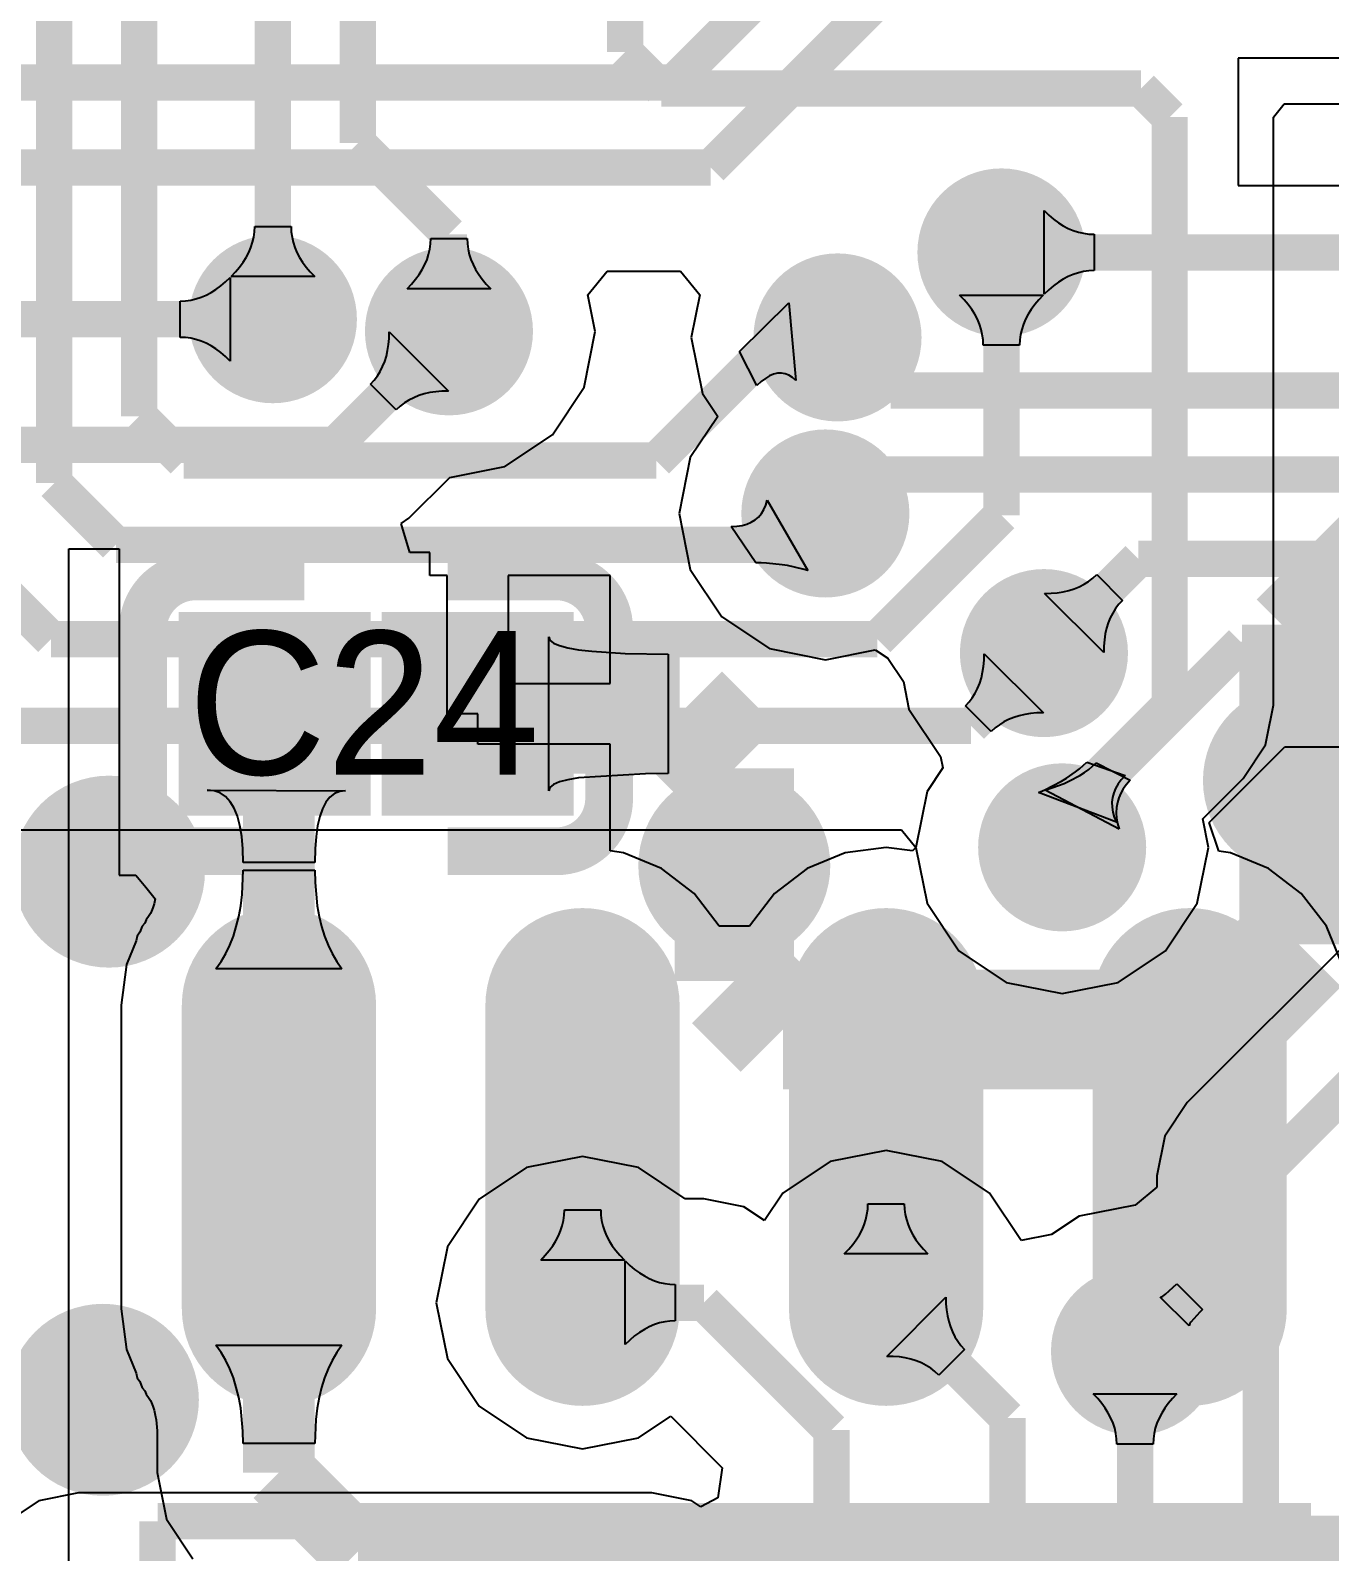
# Model space of a CAD drawing. Extents: x 40.9 to 121.6, y 83.2 to 120.
# Drawn here: x 92.38 to 97.82, y 94.11 to 100.47 of the extents above; entities that cross this region are included whole.
import ezdxf

# ---------------------------------------------------------------- set-up
doc = ezdxf.new("R2010")
doc.units = 0
for name, color, linetype in [('BOTTOMLAYER', 5, 'CONTINUOUS'), ('BOTTOMSOLDER', 6, 'CONTINUOUS'), ('MULTILAYER', 9, 'CONTINUOUS'), ('TOPLAYER', 1, 'CONTINUOUS'), ('TOPOVERLAY', 2, 'CONTINUOUS'), ('TOPPASTE', 8, 'CONTINUOUS'), ('TOPSOLDER', 216, 'CONTINUOUS')]:
    doc.layers.add(name, color=color, linetype=linetype)

msp = doc.modelspace()

# ---------------------------------------------------------------- linework, layer by layer
at = {"layer": 'BOTTOMLAYER'}
for p, q in [((97.581946, 100.108796), (97.627295, 100.164057)), ((97.627295, 100.164057), (102.725065, 100.164057)), ((97.581946, 97.648337), (97.581946, 100.108796)), ((93.31089, 99.585211), (93.315838, 99.606951)), ((93.315838, 99.606951), (93.31881, 99.629003)), ((93.31881, 99.629003), (93.319798, 99.651368)), ((93.319798, 99.651368), (93.471802, 99.651368)), ((93.471802, 99.651368), (93.47279, 99.629003)), ((93.47279, 99.629003), (93.475762, 99.606951)), ((93.475762, 99.606951), (93.48071, 99.585211)), ((93.284159, 99.521856), (93.295048, 99.542663)), ((93.295048, 99.542663), (93.303959, 99.563781)), ((93.303959, 99.563781), (93.31089, 99.585211)), ((93.48071, 99.585211), (93.487641, 99.563781)), ((93.487641, 99.563781), (93.496552, 99.542663)), ((93.496552, 99.542663), (93.507441, 99.521856)), ((94.04749, 99.534411), (94.052438, 99.556151)), ((94.052438, 99.556151), (94.05541, 99.578203)), ((94.05541, 99.578203), (94.056398, 99.600568)), ((94.056398, 99.600568), (94.208402, 99.600568)), ((94.208402, 99.600568), (94.20939, 99.578203)), ((94.20939, 99.578203), (94.212362, 99.556151)), ((94.212362, 99.556151), (94.21731, 99.534411)), ((93.23961, 99.4613), (93.25644, 99.481173)), ((93.25644, 99.481173), (93.271289, 99.501358)), ((93.271289, 99.501358), (93.284159, 99.521856)), ((93.507441, 99.521856), (93.520311, 99.501358)), ((93.520311, 99.501358), (93.53516, 99.481173)), ((93.53516, 99.481173), (93.55199, 99.4613)), ((94.020759, 99.471056), (94.031648, 99.491863)), ((94.031648, 99.491863), (94.040559, 99.512981)), ((94.040559, 99.512981), (94.04749, 99.534411)), ((94.21731, 99.534411), (94.224241, 99.512981)), ((94.224241, 99.512981), (94.233152, 99.491863)), ((94.233152, 99.491863), (94.244041, 99.471056)), ((93.220799, 99.441737), (93.23961, 99.4613)), ((93.570801, 99.441737), (93.220799, 99.441737)), ((93.55199, 99.4613), (93.570801, 99.441737)), ((93.97621, 99.4105), (93.99304, 99.430373)), ((93.99304, 99.430373), (94.007889, 99.450558)), ((94.007889, 99.450558), (94.020759, 99.471056)), ((94.244041, 99.471056), (94.256911, 99.450558)), ((94.256911, 99.450558), (94.27176, 99.430373)), ((94.27176, 99.430373), (94.28859, 99.4105)), ((93.957399, 99.390937), (93.97621, 99.4105)), ((94.307401, 99.390937), (93.957399, 99.390937)), ((94.28859, 99.4105), (94.307401, 99.390937)), ((96.28761, 99.3445), (96.268799, 99.364063)), ((96.268799, 99.364063), (96.618801, 99.364063)), ((96.618801, 99.364063), (96.59999, 99.3445)), ((95.34828, 99.128158), (95.554018, 99.331539)), ((95.554018, 99.331539), (95.584086, 99.007407)), ((96.30444, 99.324627), (96.28761, 99.3445)), ((96.319289, 99.304442), (96.30444, 99.324627)), ((96.332159, 99.283944), (96.319289, 99.304442)), ((96.568311, 99.304442), (96.555441, 99.283944)), ((96.58316, 99.324627), (96.568311, 99.304442)), ((96.59999, 99.3445), (96.58316, 99.324627)), ((96.343048, 99.263136), (96.332159, 99.283944)), ((96.351959, 99.242019), (96.343048, 99.263136)), ((96.35889, 99.220589), (96.351959, 99.242019)), ((96.535641, 99.242019), (96.52871, 99.220589)), ((96.544552, 99.263136), (96.535641, 99.242019)), ((96.555441, 99.283944), (96.544552, 99.263136)), ((96.363838, 99.198849), (96.35889, 99.220589)), ((96.36681, 99.176797), (96.363838, 99.198849)), ((96.367798, 99.154432), (96.36681, 99.176797)), ((96.52079, 99.176797), (96.519802, 99.154432)), ((96.523762, 99.198849), (96.52079, 99.176797)), ((96.52871, 99.220589), (96.523762, 99.198849)), ((95.420785, 98.9857), (95.34828, 99.128158)), ((96.519802, 99.154432), (96.367798, 99.154432)), ((95.490769, 99.03303), (95.473855, 99.026027)), ((95.507292, 99.03681), (95.490769, 99.03303)), ((95.523428, 99.037371), (95.507292, 99.03681)), ((95.539176, 99.034709), (95.523428, 99.037371)), ((95.554536, 99.028829), (95.539176, 99.034709)), ((95.438864, 99.002365), (95.420785, 98.9857)), ((95.456553, 99.015807), (95.438864, 99.002365)), ((95.473855, 99.026027), (95.456553, 99.015807)), ((95.569504, 99.019728), (95.554536, 99.028829)), ((95.584086, 99.007407), (95.569504, 99.019728)), ((95.439352, 98.449973), (95.449405, 98.466557)), ((95.449405, 98.466557), (95.45747, 98.48535)), ((95.45747, 98.48535), (95.463543, 98.506356)), ((95.463543, 98.506356), (95.633202, 98.211602)), ((95.313236, 98.3958), (95.337224, 98.396908)), ((95.416431, 98.243801), (95.313236, 98.3958)), ((95.337224, 98.396908), (95.359223, 98.400225)), ((95.359223, 98.400225), (95.37923, 98.405752)), ((95.37923, 98.405752), (95.397246, 98.413491)), ((95.397246, 98.413491), (95.413271, 98.42344)), ((95.413271, 98.42344), (95.427307, 98.435602)), ((95.427307, 98.435602), (95.439352, 98.449973)), ((95.438915, 98.243479), (95.416431, 98.243801)), ((95.461219, 98.242511), (95.438915, 98.243479)), ((95.527058, 98.23575), (95.461219, 98.242511)), ((95.548646, 98.232209), (95.527058, 98.23575)), ((95.612331, 98.217721), (95.548646, 98.232209)), ((95.633202, 98.211602), (95.612331, 98.217721)), ((96.368928, 97.810612), (96.37108, 97.836566)), ((96.37108, 97.836566), (96.371613, 97.863701)), ((96.371613, 97.863701), (96.619101, 97.616213)), ((96.352749, 97.739832), (96.359762, 97.762245)), ((96.359762, 97.762245), (96.365154, 97.785839)), ((96.365154, 97.785839), (96.368928, 97.810612)), ((96.321989, 97.679673), (96.333864, 97.698545)), ((96.333864, 97.698545), (96.344115, 97.718598)), ((96.344115, 97.718598), (96.352749, 97.739832)), ((96.293384, 97.645464), (96.308497, 97.661979)), ((96.400864, 97.537984), (96.293384, 97.645464)), ((96.308497, 97.661979), (96.321989, 97.679673)), ((97.554369, 97.509686), (97.581949, 97.648324)), ((97.581949, 97.648324), (97.581946, 97.648337)), ((96.453945, 97.578464), (96.435073, 97.566589)), ((96.473998, 97.588715), (96.453945, 97.578464)), ((96.495232, 97.597349), (96.473998, 97.588715)), ((96.517645, 97.604362), (96.495232, 97.597349)), ((96.541239, 97.609754), (96.517645, 97.604362)), ((96.566012, 97.613528), (96.541239, 97.609754)), ((96.591966, 97.61568), (96.566012, 97.613528)), ((96.619101, 97.616213), (96.591966, 97.61568)), ((96.417379, 97.553097), (96.400864, 97.537984)), ((96.435073, 97.566589), (96.417379, 97.553097)), ((97.548883, 97.482106), (97.554369, 97.509686)), ((97.45473, 97.341195), (97.548883, 97.482106)), ((96.753939, 97.368962), (96.770977, 97.382211)), ((96.770977, 97.382211), (96.801247, 97.409452)), ((96.801247, 97.409452), (96.960817, 97.354057)), ((96.62508, 97.294642), (96.695217, 97.330692)), ((96.695217, 97.330692), (96.71606, 97.343201)), ((96.71606, 97.343201), (96.753939, 97.368962)), ((96.931673, 97.318528), (96.921213, 97.300082)), ((96.944873, 97.336519), (96.931673, 97.318528)), ((96.960817, 97.354057), (96.944873, 97.336519)), ((97.285894, 97.172358), (97.45473, 97.341195)), ((96.599167, 97.28312), (96.62508, 97.294642)), ((96.924731, 97.158292), (96.599167, 97.28312)), ((96.908513, 97.261835), (96.906276, 97.242033)), ((96.913492, 97.281185), (96.908513, 97.261835)), ((96.921213, 97.300082), (96.913492, 97.281185)), ((96.906276, 97.242033), (96.906779, 97.221777)), ((96.906779, 97.221777), (96.910022, 97.201068)), ((96.910022, 97.201068), (96.916006, 97.179907)), ((92.286402, 97.127055), (96.025597, 97.127055)), ((96.025597, 97.127055), (96.086046, 97.053397)), ((96.916006, 97.179907), (96.924731, 97.158292)), ((97.309554, 97.0534), (97.285894, 97.172358)), ((96.086046, 97.053397), (96.132612, 96.819291)), ((97.262988, 96.819291), (97.309554, 97.0534)), ((96.132612, 96.819291), (96.265225, 96.620825)), ((97.130375, 96.620825), (97.262988, 96.819291)), ((97.921653, 96.686715), (97.221472, 95.986534)), ((96.265225, 96.620825), (96.463691, 96.488212)), ((96.931909, 96.488212), (97.130375, 96.620825)), ((96.463691, 96.488212), (96.6978, 96.441646)), ((96.6978, 96.441646), (96.931909, 96.488212)), ((97.221472, 95.986534), (97.127319, 95.845622)), ((95.9612, 95.785554), (95.727091, 95.738988)), ((96.195309, 95.738988), (95.9612, 95.785554)), ((97.127319, 95.845622), (97.094256, 95.679405)), ((94.6912, 95.760154), (94.457091, 95.713588)), ((94.925309, 95.713588), (94.6912, 95.760154)), ((95.727091, 95.738988), (95.528625, 95.606375)), ((96.393775, 95.606375), (96.195309, 95.738988)), ((94.457091, 95.713588), (94.258625, 95.580975)), ((95.121125, 95.582745), (94.925309, 95.713588)), ((97.094256, 95.679405), (97.094256, 95.632176)), ((95.528625, 95.606375), (95.45206, 95.49179)), ((96.526388, 95.407912), (96.393775, 95.606375)), ((97.094256, 95.632176), (97.002597, 95.556954)), ((94.258625, 95.580975), (94.126012, 95.382509)), ((95.1992, 95.582745), (95.121125, 95.582745)), ((95.365418, 95.549682), (95.1992, 95.582745)), ((95.45206, 95.49179), (95.365418, 95.549682)), ((97.002597, 95.556954), (96.768491, 95.510388)), ((96.768491, 95.510388), (96.65273, 95.433037)), ((96.65273, 95.433037), (96.526388, 95.407912)), ((94.126012, 95.382509), (94.079446, 95.1484)), ((94.869737, 94.973399), (94.869737, 95.323401)), ((94.869737, 95.323401), (94.8893, 95.30459)), ((94.8893, 95.30459), (94.909173, 95.28776)), ((94.909173, 95.28776), (94.929358, 95.272911)), ((94.929358, 95.272911), (94.949856, 95.260041)), ((94.949856, 95.260041), (94.970664, 95.249152)), ((94.970664, 95.249152), (94.991781, 95.240241)), ((94.991781, 95.240241), (95.013211, 95.23331)), ((95.013211, 95.23331), (95.034951, 95.228362)), ((95.034951, 95.228362), (95.057003, 95.22539)), ((95.057003, 95.22539), (95.079368, 95.224402)), ((95.079368, 95.224402), (95.079368, 95.072398)), ((95.963699, 94.923813), (96.211187, 95.171301)), ((96.211187, 95.171301), (96.21172, 95.144166)), ((94.079446, 95.1484), (94.126012, 94.914291)), ((96.21172, 95.144166), (96.213872, 95.118212)), ((96.213872, 95.118212), (96.217646, 95.093439)), ((96.217646, 95.093439), (96.223038, 95.069845)), ((94.929358, 95.023889), (94.909173, 95.00904)), ((94.949856, 95.036759), (94.929358, 95.023889)), ((94.970664, 95.047648), (94.949856, 95.036759)), ((94.991781, 95.056559), (94.970664, 95.047648)), ((95.013211, 95.06349), (94.991781, 95.056559)), ((95.034951, 95.068438), (95.013211, 95.06349)), ((95.057003, 95.07141), (95.034951, 95.068438)), ((95.079368, 95.072398), (95.057003, 95.07141)), ((96.223038, 95.069845), (96.230051, 95.047432)), ((96.230051, 95.047432), (96.238685, 95.026198)), ((96.238685, 95.026198), (96.248936, 95.006145)), ((94.8893, 94.99221), (94.869737, 94.973399)), ((94.909173, 95.00904), (94.8893, 94.99221)), ((96.248936, 95.006145), (96.260811, 94.987273)), ((96.260811, 94.987273), (96.274303, 94.969579)), ((96.274303, 94.969579), (96.289416, 94.953064)), ((94.126012, 94.914291), (94.258625, 94.715825)), ((95.990834, 94.92328), (95.963699, 94.923813)), ((96.016788, 94.921128), (95.990834, 94.92328)), ((96.041561, 94.917354), (96.016788, 94.921128)), ((96.065155, 94.911962), (96.041561, 94.917354)), ((96.087568, 94.904949), (96.065155, 94.911962)), ((96.108802, 94.896315), (96.087568, 94.904949)), ((96.128855, 94.886064), (96.108802, 94.896315)), ((96.289416, 94.953064), (96.181936, 94.845584)), ((96.147727, 94.874189), (96.128855, 94.886064)), ((96.165421, 94.860697), (96.147727, 94.874189)), ((96.181936, 94.845584), (96.165421, 94.860697)), ((94.258625, 94.715825), (94.457091, 94.583212)), ((96.84641, 94.7471), (96.827599, 94.766663)), ((96.827599, 94.766663), (97.177601, 94.766663)), ((96.86324, 94.727227), (96.84641, 94.7471)), ((96.878089, 94.707042), (96.86324, 94.727227)), ((96.890959, 94.686544), (96.878089, 94.707042)), ((97.127111, 94.707042), (97.114241, 94.686544)), ((97.14196, 94.727227), (97.127111, 94.707042)), ((97.15879, 94.7471), (97.14196, 94.727227)), ((97.177601, 94.766663), (97.15879, 94.7471)), ((94.925309, 94.583212), (95.060079, 94.673263)), ((95.060079, 94.673263), (95.275933, 94.457408)), ((96.901848, 94.665736), (96.890959, 94.686544)), ((96.910759, 94.644619), (96.901848, 94.665736)), ((96.91769, 94.623189), (96.910759, 94.644619)), ((97.094441, 94.644619), (97.08751, 94.623189)), ((97.103352, 94.665736), (97.094441, 94.644619)), ((97.114241, 94.686544), (97.103352, 94.665736)), ((94.457091, 94.583212), (94.6912, 94.536646)), ((94.6912, 94.536646), (94.925309, 94.583212)), ((96.922638, 94.601449), (96.91769, 94.623189)), ((96.92561, 94.579397), (96.922638, 94.601449)), ((96.926598, 94.557032), (96.92561, 94.579397)), ((97.07959, 94.579397), (97.078602, 94.557032)), ((97.082562, 94.601449), (97.07959, 94.579397)), ((97.08751, 94.623189), (97.082562, 94.601449)), ((97.078602, 94.557032), (96.926598, 94.557032)), ((95.275933, 94.457408), (95.2573, 94.33178)), ((92.5822, 94.352547), (92.415982, 94.319484)), ((94.981598, 94.352547), (92.5822, 94.352547)), ((95.147816, 94.319484), (94.981598, 94.352547)), ((95.2573, 94.33178), (95.186251, 94.293804)), ((92.415982, 94.319484), (92.275071, 94.225331)), ((95.186251, 94.293804), (95.147816, 94.319484))]:
    msp.add_line(p, q, dxfattribs=at)
for points, const_width in [([(92.837, 98.8568), (92.837, 104.902)], 0.152001), ([(92.4814, 98.5774), (92.4814, 103.2764)], 0.152001), ([(94.869, 100.3808), (94.869, 102.4128)], 0.152001), ([(93.3958, 99.2632), (93.3958, 101.4984)], 0.152001), ([(93.7514, 99.9998), (93.7514, 101.2952)], 0.152001), ([(94.869, 100.3808), (95.0214, 100.2284)], 0.152001), ([(95.0214, 100.2284), (97.028, 100.2284)], 0.152001), ([(97.028, 100.2284), (97.147601, 100.108799)], 0.152001), ([(97.147601, 97.648324), (97.147601, 100.108799)], 0.152001), ([(93.7514, 99.9998), (94.1324, 99.6188)], 0.152001), ([(97.6884, 97.914074), (99.443926, 99.6696)], 0.499999), ([(94.1324, 99.2124), (94.1324, 99.6188)], 0.152001), ([(96.4438, 98.443123), (96.4438, 99.5426)], 0.152001), ([(94.999404, 98.671802), (95.514602, 99.187)], 0.152001), ([(95.514602, 99.187), (95.758, 99.187)], 0.152001), ([(92.837, 98.8568), (93.021998, 98.671802)], 0.152001), ([(91.636398, 98.7552), (92.467199, 97.924399)], 0.152001), ([(93.021998, 98.671802), (94.999404, 98.671802)], 0.152001), ([(92.4814, 98.5774), (92.738999, 98.319801)], 0.152001), ([(95.576601, 98.319801), (95.7072, 98.4504)], 0.152001), ([(95.925076, 97.924399), (96.4438, 98.443123)], 0.152001), ([(92.738999, 98.319801), (95.576601, 98.319801)], 0.152001), ([(97.6884, 97.3328), (97.6884, 97.914074)], 0.499999), ([(92.467199, 97.924399), (95.925076, 97.924399)], 0.152001), ([(96.3168, 97.5614), (96.6216, 97.8662)], 0.152001), ([(96.6978, 97.198523), (97.147601, 97.648324)], 0.152001), ([(91.687198, 97.5614), (96.3168, 97.5614)], 0.152001), ([(97.6884, 96.647), (97.6884, 97.3328)], 0.499999), ([(96.6978, 97.0534), (96.6978, 97.198523)], 0.152001), ([(95.3262, 96.4946), (95.3262, 96.9772)], 0.499999), ([(97.3328, 96.2914), (97.6884, 96.647)], 0.499999), ([(95.3262, 96.4946), (95.5294, 96.2914)], 0.499999), ([(97.528601, 95.679405), (98.355998, 96.506802)], 0.152001), ([(95.5294, 96.2914), (97.3328, 96.2914)], 0.499999), ([(97.528601, 92.905801), (97.528601, 95.679405)], 0.152001), ([(94.6912, 95.1484), (95.1992, 95.1484)], 0.152001), ([(95.1992, 95.1484), (95.7326, 94.615)], 0.152001), ([(95.9612, 95.1738), (96.4692, 94.6658)], 0.152001), ([(97.0026, 92.877602), (97.0026, 94.9452)], 0.152001), ([(96.4692, 92.842004), (96.4692, 94.6658)], 0.152001), ([(95.7326, 93.0148), (95.7326, 94.615)], 0.152001)]:
    msp.add_lwpolyline(points, dxfattribs=dict(at, const_width=const_width))
for points, const_width in [([(96.318802, 99.5426, 1), (96.568798, 99.5426, 1)], 0.249999), ([(93.270802, 99.2632, 1), (93.520798, 99.2632, 1)], 0.249999), ([(94.007402, 99.2124, 1), (94.257398, 99.2124, 1)], 0.249999), ([(95.633002, 99.187, 1), (95.882998, 99.187, 1)], 0.249999), ([(95.582202, 98.4504, 1), (95.832198, 98.4504, 1)], 0.249999), ([(96.496602, 97.8662, 1), (96.746598, 97.8662, 1)], 0.249999), ([(97.5384, 97.3328, 1), (97.8384, 97.3328, 1)], 0.299999), ([(92.56, 96.9518, 1), (92.86, 96.9518, 1)], 0.299999), ([(95.1762, 96.9772, 1), (95.4762, 96.9772, 1)], 0.299999), ([(96.572802, 97.0534, 1), (96.822798, 97.0534, 1)], 0.249999), ([(95.836202, 95.1738, 1), (96.086198, 95.1738, 1)], 0.249999), ([(94.566202, 95.1484, 1), (94.816198, 95.1484, 1)], 0.249999), ([(96.877602, 94.9452, 1), (97.127598, 94.9452, 1)], 0.249999), ([(92.5346, 94.742, 1), (92.8346, 94.742, 1)], 0.299999)]:
    msp.add_lwpolyline(points, format="xyb", close=True, dxfattribs=dict(at, const_width=const_width))
at = {"layer": 'BOTTOMSOLDER'}
for points, const_width in [([(96.268002, 99.5426, 1), (96.619598, 99.5426, 1)], 0.351599), ([(93.220002, 99.2632, 1), (93.571598, 99.2632, 1)], 0.351599), ([(93.956602, 99.2124, 1), (94.308198, 99.2124, 1)], 0.351599), ([(95.582202, 99.187, 1), (95.933798, 99.187, 1)], 0.351599), ([(95.531402, 98.4504, 1), (95.882998, 98.4504, 1)], 0.351599), ([(96.445802, 97.8662, 1), (96.797398, 97.8662, 1)], 0.351599), ([(97.4876, 97.3328, 1), (97.8892, 97.3328, 1)], 0.401599), ([(95.1254, 96.9772, 1), (95.527, 96.9772, 1)], 0.401599), ([(96.522002, 97.0534, 1), (96.873598, 97.0534, 1)], 0.351599), ([(92.5092, 96.9518, 1), (92.9108, 96.9518, 1)], 0.401599), ([(94.515402, 95.1484, 1), (94.866998, 95.1484, 1)], 0.351599), ([(95.785402, 95.1738, 1), (96.136998, 95.1738, 1)], 0.351599), ([(96.826802, 94.9452, 1), (97.178398, 94.9452, 1)], 0.351599), ([(92.4838, 94.742, 1), (92.8854, 94.742, 1)], 0.401599)]:
    msp.add_lwpolyline(points, format="xyb", close=True, dxfattribs=dict(at, const_width=const_width))
at = {"layer": 'MULTILAYER'}
for points, const_width in [([(96.318802, 99.5426, 1), (96.568798, 99.5426, 1)], 0.249999), ([(93.270802, 99.2632, 1), (93.520798, 99.2632, 1)], 0.249999), ([(94.007402, 99.2124, 1), (94.257398, 99.2124, 1)], 0.249999), ([(95.633002, 99.187, 1), (95.882998, 99.187, 1)], 0.249999), ([(95.582202, 98.4504, 1), (95.832198, 98.4504, 1)], 0.249999), ([(96.496602, 97.8662, 1), (96.746598, 97.8662, 1)], 0.249999), ([(97.5384, 97.3328, 1), (97.8384, 97.3328, 1)], 0.299999), ([(92.56, 96.9518, 1), (92.86, 96.9518, 1)], 0.299999), ([(95.1762, 96.9772, 1), (95.4762, 96.9772, 1)], 0.299999), ([(96.572802, 97.0534, 1), (96.822798, 97.0534, 1)], 0.249999), ([(95.836202, 95.1738, 1), (96.086198, 95.1738, 1)], 0.249999), ([(94.566202, 95.1484, 1), (94.816198, 95.1484, 1)], 0.249999), ([(96.877602, 94.9452, 1), (97.127598, 94.9452, 1)], 0.249999), ([(92.5346, 94.742, 1), (92.8346, 94.742, 1)], 0.299999)]:
    msp.add_lwpolyline(points, format="xyb", close=True, dxfattribs=dict(at, const_width=const_width))
at = {"layer": 'TOPLAYER'}
for p, q in [((97.4344, 100.3554), (97.4344, 99.822)), ((99.432295, 100.3554), (97.4344, 100.3554)), ((97.4344, 99.822), (99.06843, 99.822)), ((96.622337, 99.367599), (96.622337, 99.717601)), ((96.622337, 99.717601), (96.6419, 99.69879)), ((96.6419, 99.69879), (96.661773, 99.68196)), ((96.661773, 99.68196), (96.681958, 99.667111)), ((96.681958, 99.667111), (96.702456, 99.654241)), ((96.702456, 99.654241), (96.723264, 99.643352)), ((96.723264, 99.643352), (96.744381, 99.634441)), ((96.744381, 99.634441), (96.765811, 99.62751)), ((96.765811, 99.62751), (96.787551, 99.622562)), ((96.787551, 99.622562), (96.809603, 99.61959)), ((96.809603, 99.61959), (96.831968, 99.618602)), ((96.831968, 99.618602), (96.831968, 99.466598)), ((93.177827, 99.40256), (93.1977, 99.41939)), ((93.1977, 99.41939), (93.217263, 99.438201)), ((93.217263, 99.438201), (93.217263, 99.088199)), ((94.713666, 99.365681), (94.794235, 99.463855)), ((94.794235, 99.463855), (95.101217, 99.463855)), ((95.101217, 99.463855), (95.181786, 99.365681)), ((96.681958, 99.418089), (96.661773, 99.40324)), ((96.702456, 99.430959), (96.681958, 99.418089)), ((96.723264, 99.441848), (96.702456, 99.430959)), ((96.744381, 99.450759), (96.723264, 99.441848)), ((96.765811, 99.45769), (96.744381, 99.450759)), ((96.787551, 99.462638), (96.765811, 99.45769)), ((96.809603, 99.46561), (96.787551, 99.462638)), ((96.831968, 99.466598), (96.809603, 99.46561)), ((93.073789, 99.34811), (93.095219, 99.355041)), ((93.095219, 99.355041), (93.116336, 99.363952)), ((93.116336, 99.363952), (93.137144, 99.374841)), ((93.137144, 99.374841), (93.157642, 99.387711)), ((93.157642, 99.387711), (93.177827, 99.40256)), ((94.744154, 99.2124), (94.713666, 99.365681)), ((95.181786, 99.365681), (95.146246, 99.187)), ((96.6419, 99.38641), (96.622337, 99.367599)), ((96.661773, 99.40324), (96.6419, 99.38641)), ((93.007632, 99.339202), (93.029997, 99.34019)), ((93.007632, 99.187198), (93.007632, 99.339202)), ((93.029997, 99.34019), (93.052049, 99.343162)), ((93.052049, 99.343162), (93.073789, 99.34811)), ((93.029997, 99.18621), (93.007632, 99.187198)), ((93.052049, 99.183238), (93.029997, 99.18621)), ((93.073789, 99.17829), (93.052049, 99.183238)), ((93.095219, 99.171359), (93.073789, 99.17829)), ((93.116336, 99.162448), (93.095219, 99.171359)), ((93.137144, 99.151559), (93.116336, 99.162448)), ((93.879728, 99.156812), (93.88188, 99.182766)), ((93.88188, 99.182766), (93.882413, 99.209901)), ((93.882413, 99.209901), (94.129901, 98.962413)), ((94.697588, 98.978291), (94.744154, 99.2124)), ((95.146246, 99.187), (95.192812, 98.952891)), ((93.157642, 99.138689), (93.137144, 99.151559)), ((93.177827, 99.12384), (93.157642, 99.138689)), ((93.1977, 99.10701), (93.177827, 99.12384)), ((93.217263, 99.088199), (93.1977, 99.10701)), ((93.863549, 99.086032), (93.870562, 99.108445)), ((93.870562, 99.108445), (93.875954, 99.132039)), ((93.875954, 99.132039), (93.879728, 99.156812)), ((93.832789, 99.025873), (93.844664, 99.044745)), ((93.844664, 99.044745), (93.854915, 99.064798)), ((93.854915, 99.064798), (93.863549, 99.086032)), ((93.804184, 98.991664), (93.819297, 99.008179)), ((93.911664, 98.884184), (93.804184, 98.991664)), ((93.819297, 99.008179), (93.832789, 99.025873)), ((94.564975, 98.779825), (94.697588, 98.978291)), ((93.945873, 98.912789), (93.928179, 98.899297)), ((93.964745, 98.924664), (93.945873, 98.912789)), ((93.984798, 98.934915), (93.964745, 98.924664)), ((94.006032, 98.943549), (93.984798, 98.934915)), ((94.028445, 98.950562), (94.006032, 98.943549)), ((94.052039, 98.955954), (94.028445, 98.950562)), ((94.076812, 98.959728), (94.052039, 98.955954)), ((94.102766, 98.96188), (94.076812, 98.959728)), ((94.129901, 98.962413), (94.102766, 98.96188)), ((95.192812, 98.952891), (95.257076, 98.856714)), ((93.928179, 98.899297), (93.911664, 98.884184)), ((95.257076, 98.856714), (95.142012, 98.684509)), ((94.366509, 98.647212), (94.564975, 98.779825)), ((95.142012, 98.684509), (95.095446, 98.4504)), ((93.964328, 98.43007), (94.135527, 98.601268)), ((94.135527, 98.601268), (94.366509, 98.647212)), ((93.93239, 98.408729), (93.964328, 98.43007)), ((93.969256, 98.287197), (93.93239, 98.408729)), ((95.095446, 98.4504), (95.142012, 98.216291)), ((92.541943, 92.788737), (92.541943, 98.302854)), ((92.541943, 98.302854), (92.752598, 98.302854)), ((92.752598, 98.302854), (92.752598, 98.287195)), ((92.752598, 98.287195), (92.752601, 98.287195)), ((92.752601, 98.287195), (92.752601, 96.937198)), ((94.052598, 98.287197), (93.969256, 98.287197)), ((94.052598, 98.191198), (94.052598, 98.287197)), ((95.142012, 98.216291), (95.274625, 98.017825)), ((94.1256, 98.191198), (94.052598, 98.191198)), ((94.1256, 97.612197), (94.1256, 98.191198)), ((94.8066, 98.191198), (94.3796, 98.191198)), ((94.3796, 98.191198), (94.3796, 97.739197)), ((94.8066, 97.739197), (94.8066, 98.191198)), ((96.747968, 98.135051), (96.769202, 98.143685)), ((96.769202, 98.143685), (96.789255, 98.153936)), ((96.789255, 98.153936), (96.808127, 98.165811)), ((96.808127, 98.165811), (96.825821, 98.179303)), ((96.825821, 98.179303), (96.842336, 98.194416)), ((96.842336, 98.194416), (96.949816, 98.086936)), ((96.624099, 98.116187), (96.651234, 98.11672)), ((96.871587, 97.868699), (96.624099, 98.116187)), ((96.651234, 98.11672), (96.677188, 98.118872)), ((96.677188, 98.118872), (96.701961, 98.122646)), ((96.701961, 98.122646), (96.725555, 98.128038)), ((96.725555, 98.128038), (96.747968, 98.135051)), ((96.949816, 98.086936), (96.934703, 98.070421)), ((95.274625, 98.017825), (95.473091, 97.885212)), ((96.899085, 98.013802), (96.890451, 97.992568)), ((96.909336, 98.033855), (96.899085, 98.013802)), ((96.921211, 98.052727), (96.909336, 98.033855)), ((96.934703, 98.070421), (96.921211, 98.052727)), ((96.883438, 97.970155), (96.878046, 97.946561)), ((96.890451, 97.992568), (96.883438, 97.970155)), ((94.549552, 97.290245), (94.549552, 97.93415)), ((94.549552, 97.93415), (94.554553, 97.92048)), ((94.554553, 97.92048), (94.569552, 97.908247)), ((94.569552, 97.908247), (94.594553, 97.897455)), ((94.594553, 97.897455), (94.629552, 97.8881)), ((94.629552, 97.8881), (94.674553, 97.880185)), ((96.87212, 97.895834), (96.871587, 97.868699)), ((96.874272, 97.921788), (96.87212, 97.895834)), ((96.878046, 97.946561), (96.874272, 97.921788)), ((94.674553, 97.880185), (94.729551, 97.873708)), ((94.729551, 97.873708), (94.869551, 97.865075)), ((94.869551, 97.865075), (95.049551, 97.862197)), ((95.049551, 97.862197), (95.049551, 97.362198)), ((95.473091, 97.885212), (95.7072, 97.838646)), ((95.7072, 97.838646), (95.915521, 97.880084)), ((95.915521, 97.880084), (95.968299, 97.844818)), ((95.968299, 97.844818), (96.033511, 97.747226)), ((94.3796, 97.739197), (94.8066, 97.739197)), ((96.033511, 97.747226), (96.056412, 97.632091)), ((96.056412, 97.632091), (96.189023, 97.433628)), ((94.2526, 97.612197), (94.1256, 97.612197)), ((94.2526, 97.485197), (94.2526, 97.612197)), ((94.8066, 97.485197), (94.2526, 97.485197)), ((94.8066, 97.038259), (94.8066, 97.485197)), ((97.312856, 97.157586), (97.629723, 97.474456)), ((97.629723, 97.474456), (99.02143, 97.474456)), ((96.198479, 97.386087), (96.132612, 97.287509)), ((96.189023, 97.433628), (96.189023, 97.433625)), ((96.189023, 97.433625), (96.189025, 97.433625)), ((96.189025, 97.433625), (96.198479, 97.386087)), ((96.790921, 97.366356), (96.808775, 97.379229)), ((96.808775, 97.379229), (96.825242, 97.392708)), ((96.825242, 97.392708), (96.840324, 97.406793)), ((96.840324, 97.406793), (96.982676, 97.334184)), ((94.569552, 97.316148), (94.554553, 97.303915)), ((94.594553, 97.32694), (94.569552, 97.316148)), ((94.629552, 97.336295), (94.594553, 97.32694)), ((94.674553, 97.34421), (94.629552, 97.336295)), ((94.954552, 97.361479), (94.674553, 97.34421)), ((95.049551, 97.362198), (94.954552, 97.361479)), ((96.654656, 97.301827), (96.705626, 97.320915)), ((96.705626, 97.320915), (96.729032, 97.331367)), ((96.729032, 97.331367), (96.771678, 97.354088)), ((96.771678, 97.354088), (96.790921, 97.366356)), ((96.966959, 97.316879), (96.9537, 97.298858)), ((96.982676, 97.334184), (96.966959, 97.316879)), ((93.149699, 97.29012), (93.121201, 97.293293)), ((93.121201, 97.293293), (93.699551, 97.290245)), ((93.175201, 97.280918), (93.149699, 97.29012)), ((93.1977, 97.265686), (93.175201, 97.280918)), ((93.2172, 97.244426), (93.1977, 97.265686)), ((93.634093, 97.263245), (93.617407, 97.242244)), ((93.653343, 97.278246), (93.634093, 97.263245)), ((93.675164, 97.287245), (93.653343, 97.278246)), ((93.699551, 97.290245), (93.675164, 97.287245)), ((94.554553, 97.303915), (94.549552, 97.290245)), ((96.132612, 97.287509), (96.086046, 97.053403)), ((96.627089, 97.293191), (96.654656, 97.301827)), ((96.936128, 97.128894), (96.627089, 97.293191)), ((96.934556, 97.260664), (96.928671, 97.240494)), ((96.942897, 97.280118), (96.934556, 97.260664)), ((96.9537, 97.298858), (96.942897, 97.280118)), ((93.2337, 97.217136), (93.2172, 97.244426)), ((93.2472, 97.183816), (93.2337, 97.217136)), ((93.603288, 97.215244), (93.591736, 97.182244)), ((93.617407, 97.242244), (93.603288, 97.215244)), ((96.925247, 97.219607), (96.924279, 97.198002)), ((96.924279, 97.198002), (96.92577, 97.175683)), ((96.928671, 97.240494), (96.925247, 97.219607)), ((93.2577, 97.144467), (93.2472, 97.183816)), ((93.265201, 97.09909), (93.2577, 97.144467)), ((93.582752, 97.143245), (93.576333, 97.098246)), ((93.591736, 97.182244), (93.582752, 97.143245)), ((96.92577, 97.175683), (96.92972, 97.152645)), ((96.92972, 97.152645), (96.936128, 97.128894)), ((97.353679, 97.037327), (97.312856, 97.157586)), ((93.269699, 97.047682), (93.265201, 97.09909)), ((93.576333, 97.098246), (93.572482, 97.047246)), ((93.2712, 96.990245), (93.269699, 97.047682)), ((93.572482, 97.047246), (93.5712, 96.990245)), ((94.862137, 97.030946), (94.8066, 97.038259)), ((95.021425, 96.964967), (94.862137, 97.030946)), ((95.790263, 97.030946), (95.630975, 96.964967)), ((95.9612, 97.053451), (95.790263, 97.030946)), ((96.072383, 97.038813), (95.9612, 97.053451)), ((96.086046, 97.053403), (96.072383, 97.038813)), ((97.402137, 97.030946), (97.353679, 97.037327)), ((97.561425, 96.964967), (97.402137, 97.030946)), ((92.752601, 96.937198), (92.82238, 96.937198)), ((92.82238, 96.937198), (92.864544, 96.886873)), ((93.266656, 96.856418), (93.2712, 96.957479)), ((93.5712, 96.990245), (93.2712, 96.990245)), ((93.2712, 96.957479), (93.5712, 96.957479)), ((93.5712, 96.957479), (93.572335, 96.905785)), ((95.158209, 96.860009), (95.021425, 96.964967)), ((95.630975, 96.964967), (95.494191, 96.860009)), ((97.698209, 96.860009), (97.561425, 96.964967)), ((92.864544, 96.886873), (92.903487, 96.837421)), ((93.572335, 96.905785), (93.581421, 96.809375)), ((92.898643, 96.81733), (92.89338, 96.800454)), ((92.903487, 96.837421), (92.898643, 96.81733)), ((93.253027, 96.764658), (93.260979, 96.809375)), ((93.260979, 96.809375), (93.266656, 96.856418)), ((93.581421, 96.809375), (93.589373, 96.764658)), ((95.2627, 96.723835), (95.158209, 96.860009)), ((95.494191, 96.860009), (95.3897, 96.723835)), ((97.803167, 96.723225), (97.698209, 96.860009)), ((92.865463, 96.750094), (92.859537, 96.736654)), ((92.878483, 96.768656), (92.865463, 96.750094)), ((92.883104, 96.776576), (92.878483, 96.768656)), ((92.888117, 96.786997), (92.883104, 96.776576)), ((92.89338, 96.800454), (92.888117, 96.786997)), ((93.242806, 96.722265), (93.253027, 96.764658)), ((93.589373, 96.764658), (93.599594, 96.722265)), ((92.82793, 96.68174), (92.824125, 96.662606)), ((92.838768, 96.69796), (92.82793, 96.68174)), ((92.849233, 96.723225), (92.838768, 96.69796)), ((92.859537, 96.736654), (92.849233, 96.723225)), ((93.215546, 96.644455), (93.230311, 96.682197)), ((93.230311, 96.682197), (93.242806, 96.722265)), ((93.599594, 96.722265), (93.612089, 96.682197)), ((93.612089, 96.682197), (93.626854, 96.644455)), ((95.3897, 96.723835), (95.2627, 96.723835)), ((97.869146, 96.563937), (97.803167, 96.723225)), ((92.824125, 96.662606), (92.783254, 96.563937)), ((93.198511, 96.609037), (93.215546, 96.644455)), ((93.626854, 96.644455), (93.643889, 96.609037)), ((92.783254, 96.563937), (92.760749, 96.393)), ((93.157622, 96.545176), (93.179201, 96.575943)), ((93.179201, 96.575943), (93.198511, 96.609037)), ((93.643889, 96.609037), (93.663198, 96.575943)), ((93.663198, 96.575943), (93.684778, 96.545176)), ((93.684778, 96.545176), (93.157622, 96.545176)), ((92.760749, 96.393), (92.760749, 95.123)), ((94.61421, 95.514203), (94.615198, 95.536568)), ((94.615198, 95.536568), (94.767202, 95.536568)), ((94.767202, 95.536568), (94.76819, 95.514203)), ((95.881238, 95.517551), (95.88421, 95.539603)), ((95.88421, 95.539603), (95.885198, 95.561968)), ((95.885198, 95.561968), (96.037202, 95.561968)), ((96.037202, 95.561968), (96.03819, 95.539603)), ((96.03819, 95.539603), (96.041162, 95.517551)), ((94.599359, 95.448981), (94.60629, 95.470411)), ((94.60629, 95.470411), (94.611238, 95.492151)), ((94.611238, 95.492151), (94.61421, 95.514203)), ((94.76819, 95.514203), (94.771162, 95.492151)), ((94.771162, 95.492151), (94.77611, 95.470411)), ((94.77611, 95.470411), (94.783041, 95.448981)), ((95.860448, 95.453263), (95.869359, 95.474381)), ((95.869359, 95.474381), (95.87629, 95.495811)), ((95.87629, 95.495811), (95.881238, 95.517551)), ((96.041162, 95.517551), (96.04611, 95.495811)), ((96.04611, 95.495811), (96.053041, 95.474381)), ((96.053041, 95.474381), (96.061952, 95.453263)), ((94.566689, 95.386558), (94.579559, 95.407056)), ((94.579559, 95.407056), (94.590448, 95.427864)), ((94.590448, 95.427864), (94.599359, 95.448981)), ((94.783041, 95.448981), (94.791952, 95.427864)), ((94.791952, 95.427864), (94.802841, 95.407056)), ((94.802841, 95.407056), (94.815711, 95.386558)), ((95.82184, 95.391773), (95.836689, 95.411958)), ((95.836689, 95.411958), (95.849559, 95.432456)), ((95.849559, 95.432456), (95.860448, 95.453263)), ((96.061952, 95.453263), (96.072841, 95.432456)), ((96.072841, 95.432456), (96.085711, 95.411958)), ((96.085711, 95.411958), (96.10056, 95.391773)), ((94.516199, 95.326937), (94.53501, 95.3465)), ((94.53501, 95.3465), (94.55184, 95.366373)), ((94.55184, 95.366373), (94.566689, 95.386558)), ((94.815711, 95.386558), (94.83056, 95.366373)), ((94.83056, 95.366373), (94.84739, 95.3465)), ((94.84739, 95.3465), (94.866201, 95.326937)), ((95.786199, 95.352337), (95.80501, 95.3719)), ((96.136201, 95.352337), (95.786199, 95.352337)), ((95.80501, 95.3719), (95.82184, 95.391773)), ((96.10056, 95.391773), (96.11739, 95.3719)), ((96.11739, 95.3719), (96.136201, 95.352337)), ((94.866201, 95.326937), (94.516199, 95.326937)), ((97.146016, 95.197305), (97.177459, 95.227541)), ((97.177459, 95.227541), (97.284941, 95.120059)), ((97.229176, 95.050854), (97.108254, 95.171776)), ((97.108254, 95.171776), (97.110596, 95.171565)), ((97.110596, 95.171565), (97.113956, 95.172639)), ((97.113956, 95.172639), (97.118333, 95.174999)), ((97.118333, 95.174999), (97.123728, 95.178646)), ((97.123728, 95.178646), (97.130138, 95.183579)), ((97.130138, 95.183579), (97.146016, 95.197305)), ((92.760749, 95.123), (92.783254, 94.952063)), ((97.273575, 95.10856), (97.236046, 95.066328)), ((97.284941, 95.120059), (97.273575, 95.10856)), ((97.230039, 95.056556), (97.228965, 95.053196)), ((97.228965, 95.053196), (97.229176, 95.050854)), ((97.232399, 95.060933), (97.230039, 95.056556)), ((97.236046, 95.066328), (97.232399, 95.060933)), ((93.179201, 94.940056), (93.157622, 94.970824)), ((93.157622, 94.970824), (93.684778, 94.970824)), ((93.684778, 94.970824), (93.663198, 94.940056)), ((92.783254, 94.952063), (92.824125, 94.853394)), ((93.198511, 94.906963), (93.179201, 94.940056)), ((93.215546, 94.871545), (93.198511, 94.906963)), ((93.643889, 94.906963), (93.626854, 94.871545)), ((93.663198, 94.940056), (93.643889, 94.906963)), ((92.824125, 94.853394), (92.82793, 94.83426)), ((92.82793, 94.83426), (92.838768, 94.81804)), ((93.230311, 94.833803), (93.215546, 94.871545)), ((93.242806, 94.793735), (93.230311, 94.833803)), ((93.612089, 94.833803), (93.599594, 94.793735)), ((93.626854, 94.871545), (93.612089, 94.833803)), ((92.838768, 94.81804), (92.849233, 94.792775)), ((92.849233, 94.792775), (92.85954, 94.779341)), ((92.85954, 94.779341), (92.865466, 94.765904)), ((93.253027, 94.751342), (93.242806, 94.793735)), ((93.599594, 94.793735), (93.589373, 94.751342)), ((92.865466, 94.765904), (92.878481, 94.747347)), ((92.878481, 94.747347), (92.883109, 94.739414)), ((92.883109, 94.739414), (92.88812, 94.728995)), ((92.88812, 94.728995), (92.893388, 94.715528)), ((92.893388, 94.715528), (92.898641, 94.69868)), ((93.260979, 94.706625), (93.253027, 94.751342)), ((93.270065, 94.610215), (93.260979, 94.706625)), ((93.581421, 94.706625), (93.575744, 94.659582)), ((93.589373, 94.751342), (93.581421, 94.706625)), ((92.898641, 94.69868), (92.903576, 94.678208)), ((92.903576, 94.678208), (92.907071, 94.658566)), ((92.907071, 94.658566), (92.911404, 94.612579)), ((93.575744, 94.659582), (93.5712, 94.558521)), ((92.911404, 94.612579), (92.911404, 94.437203)), ((93.2712, 94.558521), (93.270065, 94.610215)), ((93.5712, 94.558521), (93.2712, 94.558521)), ((92.911404, 94.437203), (92.911402, 94.4372)), ((92.911402, 94.4372), (92.911404, 94.4372)), ((92.911404, 94.4372), (92.95021, 94.24211)), ((92.95021, 94.24211), (93.060721, 94.076721))]:
    msp.add_line(p, q, dxfattribs=at)
for points, const_width in [([(95.0722, 100.2538), (95.805407, 100.987007)], 0.152001), ([(95.227521, 99.8982), (95.964327, 100.635006)], 0.152001), ([(91.7702, 100.2538), (95.0722, 100.2538)], 0.152001), ([(91.4908, 99.8982), (95.227521, 99.8982)], 0.152001), ([(96.4438, 99.5426), (99.187, 99.5426)], 0.152001), ([(91.9988, 99.2632), (93.3958, 99.2632)], 0.152001), ([(93.657199, 98.737199), (94.1324, 99.2124)], 0.152001), ([(95.758, 99.187), (95.980197, 98.964803)], 0.152001), ([(95.980197, 98.964803), (100.398008, 98.964803)], 0.152001), ([(92.285599, 98.737199), (93.657199, 98.737199)], 0.152001), ([(95.7072, 98.4504), (95.869603, 98.612803)], 0.152001), ([(95.869603, 98.612803), (100.192997, 98.612803)], 0.152001), ([(96.6216, 97.8662), (97.016202, 98.260802)], 0.152001), ([(97.016202, 98.260802), (100.036998, 98.260802)], 0.152001), ([(96.6978, 97.156788), (97.449813, 97.908801)], 0.152001), ([(97.449813, 97.908801), (99.855599, 97.908801)], 0.152001), ([(94.3796, 97.612197), (95.097603, 97.612197)], 0.499999), ([(95.097603, 97.612197), (95.3262, 97.3836)], 0.499999), ([(93.4212, 95.383802), (93.4212, 97.663)], 0.299999), ([(95.3262, 96.9772), (95.3262, 97.3836)], 0.499999), ([(97.6884, 97.3328), (98.3488, 97.3328)], 0.499999), ([(96.6978, 97.0534), (96.6978, 97.156788)], 0.152001), ([(93.4212, 96.393), (93.4212, 95.123)], 0.6096), ([(94.6912, 96.393), (94.6912, 95.123)], 0.6096), ([(95.9612, 96.393), (95.9612, 95.123)], 0.6096), ([(97.2312, 96.393), (97.2312, 95.123)], 0.6096), ([(93.3636, 95.7512), (93.4974, 95.885)], 0.299999), ([(93.4974, 95.758), (93.5296, 95.7902)], 0.299999), ([(93.4212, 94.4372), (93.4212, 95.758)], 0.299999), ([(94.6912, 95.1738), (94.6912, 95.758)], 0.152001), ([(95.9612, 95.1738), (95.9612, 95.758)], 0.152001), ([(97.2312, 95.1738), (97.2312, 95.758)], 0.152001), ([(97.0026, 94.9452), (97.2312, 95.1738)], 0.152001), ([(93.4212, 94.4372), (93.7514, 94.107)], 0.299999), ([(93.7514, 94.107), (97.9678, 94.107)], 0.299999)]:
    msp.add_lwpolyline(points, dxfattribs=dict(at, const_width=const_width))
for points, const_width in [([(96.318802, 99.5426, 1), (96.568798, 99.5426, 1)], 0.249999), ([(93.270802, 99.2632, 1), (93.520798, 99.2632, 1)], 0.249999), ([(94.007402, 99.2124, 1), (94.257398, 99.2124, 1)], 0.249999), ([(95.633002, 99.187, 1), (95.882998, 99.187, 1)], 0.249999), ([(95.582202, 98.4504, 1), (95.832198, 98.4504, 1)], 0.249999), ([(96.496602, 97.8662, 1), (96.746598, 97.8662, 1)], 0.249999), ([(97.5384, 97.3328, 1), (97.8384, 97.3328, 1)], 0.299999), ([(92.56, 96.9518, 1), (92.86, 96.9518, 1)], 0.299999), ([(95.1762, 96.9772, 1), (95.4762, 96.9772, 1)], 0.299999), ([(96.572802, 97.0534, 1), (96.822798, 97.0534, 1)], 0.249999), ([(93.2688, 96.393, 1), (93.5736, 96.393, 1)], 0.3048), ([(94.5388, 96.393, 1), (94.8436, 96.393, 1)], 0.3048), ([(95.8088, 96.393, 1), (96.1136, 96.393, 1)], 0.3048), ([(97.0788, 96.393, 1), (97.3836, 96.393, 1)], 0.3048), ([(93.2688, 95.123, 1), (93.5736, 95.123, 1)], 0.3048), ([(94.5388, 95.123, 1), (94.8436, 95.123, 1)], 0.3048), ([(95.8088, 95.123, 1), (96.1136, 95.123, 1)], 0.3048), ([(95.836202, 95.1738, 1), (96.086198, 95.1738, 1)], 0.249999), ([(97.0788, 95.123, 1), (97.3836, 95.123, 1)], 0.3048), ([(94.566202, 95.1484, 1), (94.816198, 95.1484, 1)], 0.249999), ([(96.877602, 94.9452, 1), (97.127598, 94.9452, 1)], 0.249999), ([(92.5346, 94.742, 1), (92.8346, 94.742, 1)], 0.299999)]:
    msp.add_lwpolyline(points, format="xyb", close=True, dxfattribs=dict(at, const_width=const_width))
for points in [[(93.702599, 97.937198), (93.1026, 97.937198), (93.702599, 97.287197), (93.1026, 97.287197)], [(94.5526, 97.937198), (93.952601, 97.937198), (94.5526, 97.287197), (93.952601, 97.287197)]]:
    msp.add_solid(points, dxfattribs=at)
at = {"layer": 'TOPOVERLAY', "const_width": 0.2}
for points in [[(92.852603, 97.967203, -0.414214), (93.072603, 98.187203)], [(94.582602, 98.187195, -0.414214), (94.802602, 97.967195)], [(93.072603, 97.037202, -0.414214), (92.852603, 97.257202)], [(94.802602, 97.257199, -0.414214), (94.582602, 97.0372)]]:
    msp.add_lwpolyline(points, format="xyb", dxfattribs=at)
at = {"layer": 'TOPOVERLAY', "const_width": 0.1}
for points in [[(93.022603, 98.187203, 1), (93.122603, 98.187203, 1)], [(94.532602, 98.187195, 1), (94.632602, 98.187195, 1)], [(92.802603, 97.967203, 1), (92.902603, 97.967203, 1)], [(94.752602, 97.967195, 1), (94.852602, 97.967195, 1)], [(92.802603, 97.257202, 1), (92.902603, 97.257202, 1)], [(94.752602, 97.257199, 1), (94.852602, 97.257199, 1)], [(93.022603, 97.037202, 1), (93.122603, 97.037202, 1)], [(94.532602, 97.0372, 1), (94.632602, 97.0372, 1)]]:
    msp.add_lwpolyline(points, format="xyb", close=True, dxfattribs=at)
at = {"layer": 'TOPOVERLAY'}
for points, const_width in [([(93.077599, 98.1872), (93.527601, 98.1872)], 0.2), ([(94.127597, 98.187198), (94.577598, 98.187198)], 0.2), ([(92.852603, 97.257205), (92.852603, 97.967201)], 0.2), ([(94.802597, 97.257199), (94.802597, 97.967195)], 0.2), ([(93.077602, 97.037202), (93.527603, 97.037202)], 0.2), ([(94.127599, 97.0372), (94.577601, 97.0372)], 0.2), ([(92.9132, 94.234), (97.7392, 94.234)], 0.1524), ([(92.9132, 92.075), (92.9132, 94.234)], 0.1524), ([(97.7392, 89.154), (97.7392, 94.234)], 0.1524)]:
    msp.add_lwpolyline(points, dxfattribs=dict(at, const_width=const_width))
at = {"layer": 'TOPPASTE', "const_width": 0.6096}
for points in [[(93.4212, 96.393), (93.4212, 95.123)], [(94.6912, 96.393), (94.6912, 95.123)], [(95.9612, 96.393), (95.9612, 95.123)], [(97.2312, 96.393), (97.2312, 95.123)]]:
    msp.add_lwpolyline(points, dxfattribs=at)
at = {"layer": 'TOPPASTE', "const_width": 0.3048}
for points in [[(93.2688, 96.393, 1), (93.5736, 96.393, 1)], [(94.5388, 96.393, 1), (94.8436, 96.393, 1)], [(95.8088, 96.393, 1), (96.1136, 96.393, 1)], [(97.0788, 96.393, 1), (97.3836, 96.393, 1)], [(93.2688, 95.123, 1), (93.5736, 95.123, 1)], [(94.5388, 95.123, 1), (94.8436, 95.123, 1)], [(95.8088, 95.123, 1), (96.1136, 95.123, 1)], [(97.0788, 95.123, 1), (97.3836, 95.123, 1)]]:
    msp.add_lwpolyline(points, format="xyb", close=True, dxfattribs=at)
at = {"layer": 'TOPPASTE'}
for points in [[(93.702599, 97.937198), (93.1026, 97.937198), (93.702599, 97.287197), (93.1026, 97.287197)], [(94.5526, 97.937198), (93.952601, 97.937198), (94.5526, 97.287197), (93.952601, 97.287197)]]:
    msp.add_solid(points, dxfattribs=at)
at = {"layer": 'TOPSOLDER'}
for points, const_width in [([(96.268002, 99.5426, 1), (96.619598, 99.5426, 1)], 0.351599), ([(93.220002, 99.2632, 1), (93.571598, 99.2632, 1)], 0.351599), ([(93.956602, 99.2124, 1), (94.308198, 99.2124, 1)], 0.351599), ([(95.582202, 99.187, 1), (95.933798, 99.187, 1)], 0.351599), ([(95.531402, 98.4504, 1), (95.882998, 98.4504, 1)], 0.351599), ([(96.445802, 97.8662, 1), (96.797398, 97.8662, 1)], 0.351599), ([(97.4876, 97.3328, 1), (97.8892, 97.3328, 1)], 0.401599), ([(95.1254, 96.9772, 1), (95.527, 96.9772, 1)], 0.401599), ([(96.522002, 97.0534, 1), (96.873598, 97.0534, 1)], 0.351599), ([(92.5092, 96.9518, 1), (92.9108, 96.9518, 1)], 0.401599), ([(93.218, 96.393, 1), (93.6244, 96.393, 1)], 0.4064), ([(94.488, 96.393, 1), (94.8944, 96.393, 1)], 0.4064), ([(95.758, 96.393, 1), (96.1644, 96.393, 1)], 0.4064), ([(97.028, 96.393, 1), (97.4344, 96.393, 1)], 0.4064), ([(93.218, 95.123, 1), (93.6244, 95.123, 1)], 0.4064), ([(94.488, 95.123, 1), (94.8944, 95.123, 1)], 0.4064), ([(94.515402, 95.1484, 1), (94.866998, 95.1484, 1)], 0.351599), ([(95.758, 95.123, 1), (96.1644, 95.123, 1)], 0.4064), ([(95.785402, 95.1738, 1), (96.136998, 95.1738, 1)], 0.351599), ([(97.028, 95.123, 1), (97.4344, 95.123, 1)], 0.4064), ([(96.826802, 94.9452, 1), (97.178398, 94.9452, 1)], 0.351599), ([(92.4838, 94.742, 1), (92.8854, 94.742, 1)], 0.401599)]:
    msp.add_lwpolyline(points, format="xyb", close=True, dxfattribs=dict(at, const_width=const_width))
at = {"layer": 'TOPSOLDER', "const_width": 0.8128}
for points in [[(93.4212, 96.393), (93.4212, 95.123)], [(94.6912, 96.393), (94.6912, 95.123)], [(95.9612, 96.393), (95.9612, 95.123)], [(97.2312, 96.393), (97.2312, 95.123)]]:
    msp.add_lwpolyline(points, dxfattribs=at)
at = {"layer": 'TOPSOLDER'}
for points in [[(93.804199, 98.038798), (93.001, 98.038798), (93.804199, 97.185597), (93.001, 97.185597)], [(94.6542, 98.038798), (93.851001, 98.038798), (94.6542, 97.185597), (93.851001, 97.185597)]]:
    msp.add_solid(points, dxfattribs=at)

# ---------------------------------------------------------------- texts
at = {"layer": 'TOPOVERLAY'}
msp.add_text('C24', height=0.599999, dxfattribs=at).set_placement((93.0402, 97.3582))

doc.saveas('drawing.dxf')
